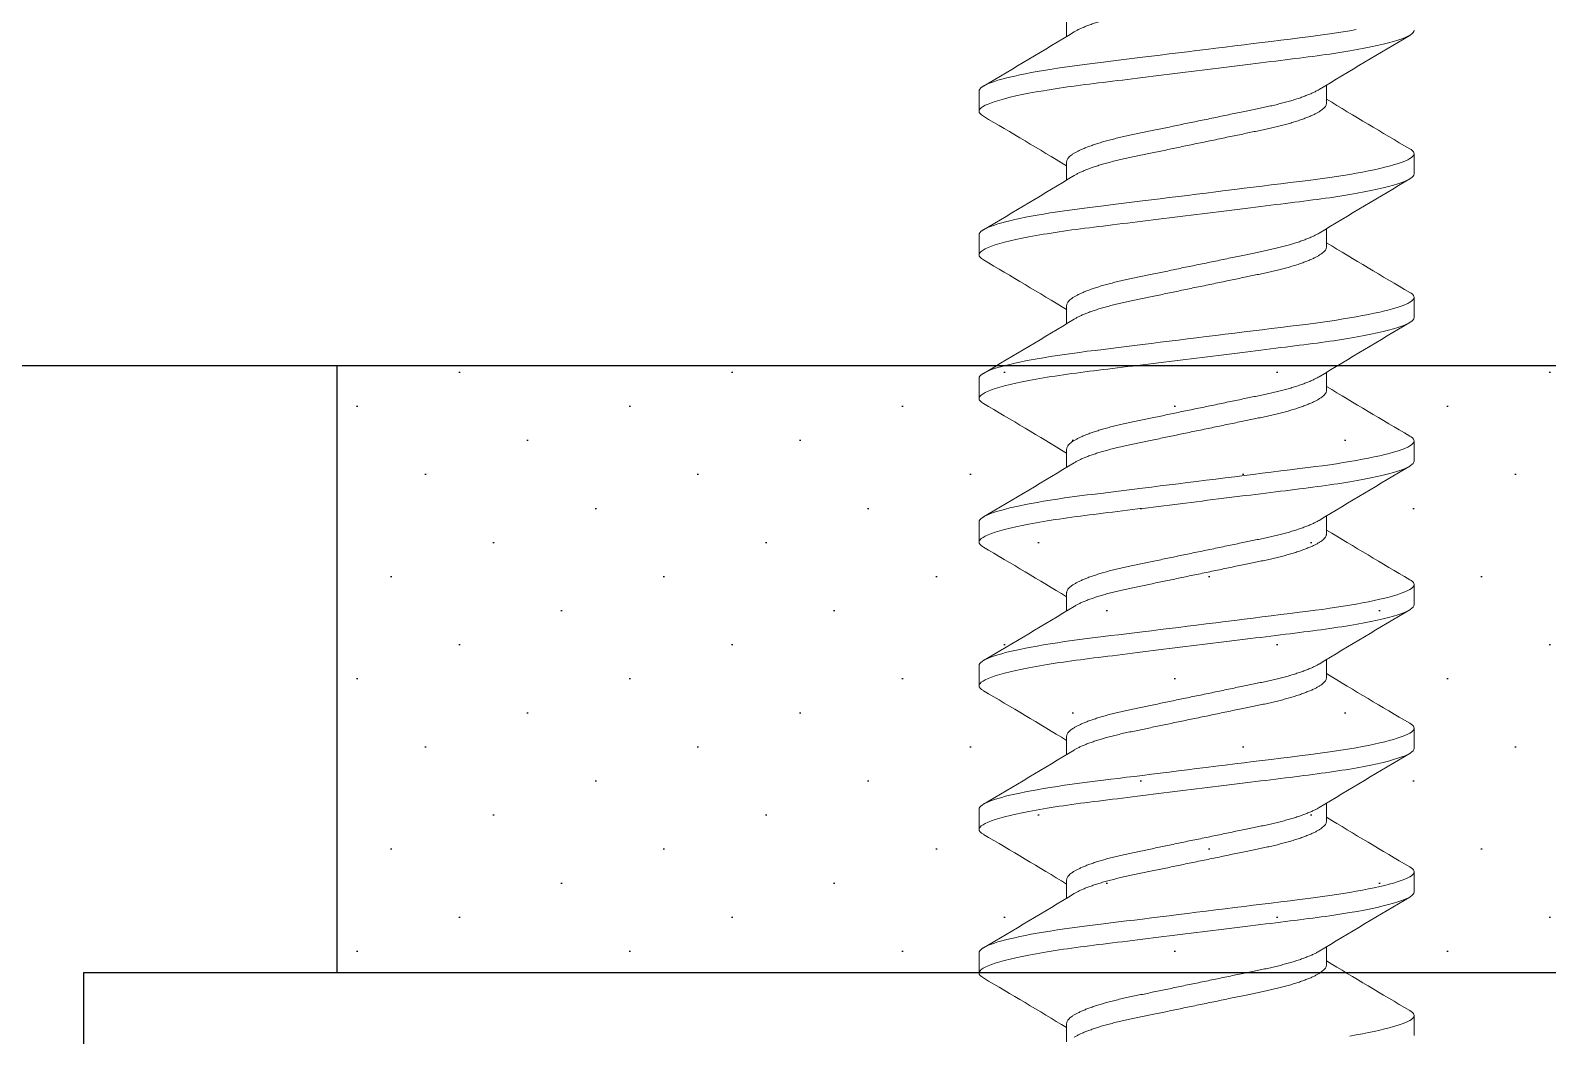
# Model space of a CAD drawing. Header units: inches. Extents: x 129892 to 140765, y 18172 to 24435.
# Drawn here: x 133933.36 to 133948.36, y 22524.37 to 22534.31 of the extents above; entities that cross this region are included whole.
import ezdxf

# ---------------------------------------------------------------- set-up
doc = ezdxf.new("R2010")
doc.units = ezdxf.units.IN
doc.header["$MEASUREMENT"] = 0

# ---------------------------------------------------------------- blocks, each defined once
blk = doc.blocks.new('A$C105D4D3B')
at = {"color": 251, "linetype": 'Continuous', "lineweight": 15}
for p, q in [((5.338, 18.178), (5.338, 17.998)), ((2.769, 17.338), (2.769, 17.518)), ((6.204, 17.458), (6.204, 17.258)), ((1.903, 16.638), (1.903, 16.838)), ((5.338, 16.758), (5.338, 16.578)), ((2.769, 15.918), (2.769, 16.098)), ((6.204, 16.038), (6.204, 15.838)), ((1.903, 15.218), (1.903, 15.418)), ((5.338, 15.338), (5.338, 15.158)), ((2.769, 14.498), (2.769, 14.678)), ((6.204, 14.618), (6.204, 14.418)), ((1.903, 13.798), (1.903, 13.998)), ((5.338, 13.918), (5.338, 13.738)), ((2.769, 13.078), (2.769, 13.258)), ((6.204, 13.198), (6.204, 12.998)), ((1.903, 12.378), (1.903, 12.578)), ((5.338, 12.498), (5.338, 12.318)), ((2.769, 11.658), (2.769, 11.838)), ((6.204, 11.778), (6.204, 11.578)), ((1.903, 10.958), (1.903, 11.158)), ((5.338, 11.078), (5.338, 10.898)), ((2.769, 10.238), (2.769, 10.418)), ((6.204, 10.358), (6.204, 10.158)), ((1.903, 9.538), (1.903, 9.738)), ((5.338, 9.658), (5.338, 9.478)), ((2.769, 8.818), (2.769, 8.998)), ((6.204, 8.938), (6.204, 8.738)), ((1.903, 8.118), (1.903, 8.318)), ((5.338, 8.238), (5.338, 8.058))]:
    blk.add_line(p, q, dxfattribs=at)
for points in [[(2.475, 18.065), (2.54, 18.054), (2.604, 18.044), (2.671, 18.033), (2.738, 18.023), (2.808, 18.013), (2.879, 18.004), (2.951, 17.994), (3.038, 17.984), (3.128, 17.972), (3.221, 17.961), (3.316, 17.949), (3.404, 17.938), (3.493, 17.927), (3.584, 17.916), (3.676, 17.904), (3.77, 17.893), (3.864, 17.881), (3.959, 17.869), (4.054, 17.858), (4.144, 17.846), (4.234, 17.835), (4.324, 17.824), (4.413, 17.813), (4.501, 17.802), (4.587, 17.791), (4.668, 17.781), (4.747, 17.772), (4.825, 17.762), (4.901, 17.753), (4.975, 17.743), (5.056, 17.733), (5.134, 17.724), (5.21, 17.714), (5.285, 17.704), (5.358, 17.694), (5.43, 17.683), (5.5, 17.672), (5.567, 17.661), (5.629, 17.65), (5.689, 17.64), (5.746, 17.629), (5.8, 17.617), (5.851, 17.606), (5.899, 17.595), (5.941, 17.585), (5.98, 17.574), (6.017, 17.564), (6.05, 17.553), (6.08, 17.543), (6.109, 17.531), (6.135, 17.52), (6.156, 17.509), (6.174, 17.498), (6.187, 17.488), (6.197, 17.477), (6.202, 17.467), (6.204, 17.458), (6.204, 17.458)], [(1.947, 16.886), (1.934, 16.878), (1.92, 16.868), (1.911, 16.857), (1.905, 16.847), (1.903, 16.838), (1.905, 16.828), (1.91, 16.819), (1.919, 16.809), (1.931, 16.799), (1.947, 16.789), (1.966, 16.778), (1.988, 16.768), (2.012, 16.758), (2.041, 16.748), (2.072, 16.738), (2.106, 16.727), (2.149, 16.715), (2.194, 16.704), (2.244, 16.692), (2.297, 16.68), (2.353, 16.668), (2.413, 16.657), (2.475, 16.645), (2.54, 16.634), (2.604, 16.624), (2.671, 16.613), (2.738, 16.603), (2.808, 16.593), (2.879, 16.584), (2.951, 16.574), (3.038, 16.564), (3.128, 16.552), (3.221, 16.541), (3.316, 16.529), (3.404, 16.518), (3.493, 16.507), (3.584, 16.496), (3.676, 16.484), (3.77, 16.473), (3.864, 16.461), (3.959, 16.449), (4.054, 16.438), (4.144, 16.426), (4.234, 16.415), (4.324, 16.404), (4.413, 16.393), (4.501, 16.382), (4.587, 16.371), (4.668, 16.361), (4.747, 16.352), (4.825, 16.342), (4.901, 16.333), (4.975, 16.323), (5.056, 16.313), (5.134, 16.304), (5.21, 16.294), (5.285, 16.284), (5.358, 16.274), (5.43, 16.263), (5.5, 16.252), (5.567, 16.241), (5.629, 16.23), (5.689, 16.22), (5.746, 16.209), (5.8, 16.197), (5.851, 16.186), (5.899, 16.175), (5.941, 16.165), (5.98, 16.154), (6.017, 16.144), (6.05, 16.133), (6.08, 16.123), (6.109, 16.111), (6.135, 16.1), (6.156, 16.089), (6.174, 16.078), (6.187, 16.068), (6.197, 16.057), (6.202, 16.047), (6.204, 16.038), (6.204, 16.038)], [(1.947, 15.466), (1.934, 15.458), (1.92, 15.448), (1.911, 15.437), (1.905, 15.427), (1.903, 15.418), (1.905, 15.408), (1.91, 15.399), (1.919, 15.389), (1.931, 15.379), (1.947, 15.369), (1.966, 15.358), (1.988, 15.348), (2.012, 15.338), (2.041, 15.328), (2.072, 15.318), (2.106, 15.307), (2.149, 15.295), (2.194, 15.284), (2.244, 15.272), (2.297, 15.26), (2.353, 15.248), (2.413, 15.237), (2.475, 15.225), (2.54, 15.214), (2.604, 15.204), (2.671, 15.193), (2.738, 15.183), (2.808, 15.173), (2.879, 15.164), (2.951, 15.154), (3.038, 15.144), (3.128, 15.132), (3.221, 15.121), (3.316, 15.109), (3.404, 15.098), (3.493, 15.087), (3.584, 15.076), (3.676, 15.064), (3.77, 15.053), (3.864, 15.041), (3.959, 15.029), (4.054, 15.018), (4.144, 15.006), (4.234, 14.995), (4.324, 14.984), (4.413, 14.973), (4.501, 14.962), (4.587, 14.951), (4.668, 14.941), (4.747, 14.932), (4.825, 14.922), (4.901, 14.913), (4.975, 14.903), (5.056, 14.893), (5.134, 14.884), (5.21, 14.874), (5.285, 14.864), (5.358, 14.854), (5.43, 14.843), (5.5, 14.832), (5.567, 14.821), (5.629, 14.81), (5.689, 14.8), (5.746, 14.789), (5.8, 14.777), (5.851, 14.766), (5.899, 14.755), (5.941, 14.745), (5.98, 14.734), (6.017, 14.724), (6.05, 14.713), (6.08, 14.703), (6.109, 14.691), (6.135, 14.68), (6.156, 14.669), (6.174, 14.658), (6.187, 14.648), (6.197, 14.637), (6.202, 14.627), (6.204, 14.618), (6.204, 14.618)], [(1.947, 14.046), (1.934, 14.038), (1.92, 14.028), (1.911, 14.017), (1.905, 14.007), (1.903, 13.998), (1.905, 13.988), (1.91, 13.979), (1.919, 13.969), (1.931, 13.959), (1.947, 13.949), (1.966, 13.938), (1.988, 13.928), (2.012, 13.918), (2.041, 13.908), (2.072, 13.898), (2.106, 13.887), (2.149, 13.875), (2.194, 13.864), (2.244, 13.852), (2.297, 13.84), (2.353, 13.828), (2.413, 13.817), (2.475, 13.805), (2.54, 13.794), (2.604, 13.784), (2.671, 13.773), (2.738, 13.763), (2.808, 13.753), (2.879, 13.744), (2.951, 13.734), (3.038, 13.724), (3.128, 13.712), (3.221, 13.701), (3.316, 13.689), (3.404, 13.678), (3.493, 13.667), (3.584, 13.656), (3.676, 13.644), (3.77, 13.633), (3.864, 13.621), (3.959, 13.609), (4.054, 13.598), (4.144, 13.586), (4.234, 13.575), (4.324, 13.564), (4.413, 13.553), (4.501, 13.542), (4.587, 13.531), (4.668, 13.521), (4.747, 13.512), (4.825, 13.502), (4.901, 13.493), (4.975, 13.483), (5.056, 13.473), (5.134, 13.464), (5.21, 13.454), (5.285, 13.444), (5.358, 13.434), (5.43, 13.423), (5.5, 13.412), (5.567, 13.401), (5.629, 13.39), (5.689, 13.38), (5.746, 13.369), (5.8, 13.357), (5.851, 13.346), (5.899, 13.335), (5.941, 13.325), (5.98, 13.314), (6.017, 13.304), (6.05, 13.293), (6.08, 13.283), (6.109, 13.271), (6.135, 13.26), (6.156, 13.249), (6.174, 13.238), (6.187, 13.228), (6.197, 13.217), (6.202, 13.207), (6.204, 13.198), (6.204, 13.198)], [(1.947, 12.626), (1.934, 12.618), (1.92, 12.608), (1.911, 12.597), (1.905, 12.587), (1.903, 12.578), (1.905, 12.568), (1.91, 12.559), (1.919, 12.549), (1.931, 12.539), (1.947, 12.529), (1.966, 12.518), (1.988, 12.508), (2.012, 12.498), (2.041, 12.488), (2.072, 12.478), (2.106, 12.467), (2.149, 12.455), (2.194, 12.444), (2.244, 12.432), (2.297, 12.42), (2.353, 12.408), (2.413, 12.397), (2.475, 12.385), (2.54, 12.374), (2.604, 12.364), (2.671, 12.353), (2.738, 12.343), (2.808, 12.333), (2.879, 12.324), (2.951, 12.314), (3.038, 12.304), (3.128, 12.292), (3.221, 12.281), (3.316, 12.269), (3.404, 12.258), (3.493, 12.247), (3.584, 12.236), (3.676, 12.224), (3.77, 12.213), (3.864, 12.201), (3.959, 12.189), (4.054, 12.178), (4.144, 12.166), (4.234, 12.155), (4.324, 12.144), (4.413, 12.133), (4.501, 12.122), (4.587, 12.111), (4.668, 12.101), (4.747, 12.092), (4.825, 12.082), (4.901, 12.073), (4.975, 12.063), (5.056, 12.053), (5.134, 12.044), (5.21, 12.034), (5.285, 12.024), (5.358, 12.014), (5.43, 12.003), (5.5, 11.992), (5.567, 11.981), (5.629, 11.97), (5.689, 11.96), (5.746, 11.949), (5.8, 11.937), (5.851, 11.926), (5.899, 11.915), (5.941, 11.905), (5.98, 11.894), (6.017, 11.884), (6.05, 11.873), (6.08, 11.863), (6.109, 11.851), (6.135, 11.84), (6.156, 11.829), (6.174, 11.818), (6.187, 11.808), (6.197, 11.797), (6.202, 11.787), (6.204, 11.778), (6.204, 11.778)], [(1.947, 11.206), (1.934, 11.198), (1.92, 11.188), (1.911, 11.177), (1.905, 11.167), (1.903, 11.158), (1.905, 11.148), (1.91, 11.139), (1.919, 11.129), (1.931, 11.119), (1.947, 11.109), (1.966, 11.098), (1.988, 11.088), (2.012, 11.078), (2.041, 11.068), (2.072, 11.058), (2.106, 11.047), (2.149, 11.035), (2.194, 11.024), (2.244, 11.012), (2.297, 11), (2.353, 10.988), (2.413, 10.977), (2.475, 10.965), (2.54, 10.954), (2.604, 10.944), (2.671, 10.933), (2.738, 10.923), (2.808, 10.913), (2.879, 10.904), (2.951, 10.894), (3.038, 10.884), (3.128, 10.872), (3.221, 10.861), (3.316, 10.849), (3.404, 10.838), (3.493, 10.827), (3.584, 10.816), (3.676, 10.804), (3.77, 10.793), (3.864, 10.781), (3.959, 10.769), (4.054, 10.758), (4.144, 10.746), (4.234, 10.735), (4.324, 10.724), (4.413, 10.713), (4.501, 10.702), (4.587, 10.691), (4.668, 10.681), (4.747, 10.672), (4.825, 10.662), (4.901, 10.653), (4.975, 10.643), (5.056, 10.633), (5.134, 10.624), (5.21, 10.614), (5.285, 10.604), (5.358, 10.594), (5.43, 10.583), (5.5, 10.572), (5.567, 10.561), (5.629, 10.55), (5.689, 10.54), (5.746, 10.529), (5.8, 10.517), (5.851, 10.506), (5.899, 10.495), (5.941, 10.485), (5.98, 10.474), (6.017, 10.464), (6.05, 10.453), (6.08, 10.443), (6.109, 10.431), (6.135, 10.42), (6.156, 10.409), (6.174, 10.398), (6.187, 10.388), (6.197, 10.377), (6.202, 10.367), (6.204, 10.358), (6.204, 10.358)], [(1.947, 9.786), (1.934, 9.778), (1.92, 9.768), (1.911, 9.757), (1.905, 9.747), (1.903, 9.738), (1.905, 9.728), (1.91, 9.719), (1.919, 9.709), (1.931, 9.699), (1.947, 9.689), (1.966, 9.678), (1.988, 9.668), (2.012, 9.658), (2.041, 9.648), (2.072, 9.638), (2.106, 9.627), (2.149, 9.615), (2.194, 9.604), (2.244, 9.592), (2.297, 9.58), (2.353, 9.568), (2.413, 9.557), (2.475, 9.545), (2.54, 9.534), (2.604, 9.524), (2.671, 9.513), (2.738, 9.503), (2.808, 9.493), (2.879, 9.484), (2.951, 9.474), (3.038, 9.464), (3.128, 9.452), (3.221, 9.441), (3.316, 9.429), (3.404, 9.418), (3.493, 9.407), (3.584, 9.396), (3.676, 9.384), (3.77, 9.373), (3.864, 9.361), (3.959, 9.349), (4.054, 9.338), (4.144, 9.326), (4.234, 9.315), (4.324, 9.304), (4.413, 9.293), (4.501, 9.282), (4.587, 9.271), (4.668, 9.261), (4.747, 9.252), (4.825, 9.242), (4.901, 9.233), (4.975, 9.223), (5.056, 9.213), (5.134, 9.204), (5.21, 9.194), (5.285, 9.184), (5.358, 9.174), (5.43, 9.163), (5.5, 9.152), (5.567, 9.141), (5.629, 9.13), (5.689, 9.12), (5.746, 9.109), (5.8, 9.097), (5.851, 9.086), (5.899, 9.075), (5.941, 9.065), (5.98, 9.054), (6.017, 9.044), (6.05, 9.033), (6.08, 9.023), (6.109, 9.011), (6.135, 9), (6.156, 8.989), (6.174, 8.978), (6.187, 8.968), (6.197, 8.957), (6.202, 8.947), (6.204, 8.938), (6.204, 8.938)], [(1.947, 8.366), (1.934, 8.358), (1.92, 8.348), (1.911, 8.337), (1.905, 8.327), (1.903, 8.318), (1.905, 8.308), (1.91, 8.299), (1.919, 8.289), (1.931, 8.279), (1.947, 8.269), (1.966, 8.258), (1.988, 8.248), (2.012, 8.238), (2.041, 8.228), (2.072, 8.218), (2.106, 8.207), (2.149, 8.195), (2.194, 8.184), (2.244, 8.172), (2.297, 8.16), (2.353, 8.148), (2.413, 8.137), (2.475, 8.125), (2.54, 8.114)]]:
    blk.add_lwpolyline(points, dxfattribs=at)
for centre, radius, start, end in [((-30.887, -37.925), 64.858, 58.66434, 59.58679), ((38.358, 72.376), 63.619, 238.65536, 239.59576), ((-33.076, 76.51), 69.149, 300.4299, 301.22378), ((41.603, -43.118), 69.967, 120.43448, 121.21919), ((-30.887, -39.345), 64.858, 58.66434, 59.58679), ((38.358, 70.956), 63.619, 238.65536, 239.59576), ((-33.076, 75.09), 69.149, 300.4299, 301.22378), ((41.603, -44.538), 69.967, 120.43448, 121.21919), ((-30.887, -40.765), 64.858, 58.66434, 59.58679), ((38.358, 69.536), 63.619, 238.65536, 239.59576), ((-33.076, 73.67), 69.149, 300.4299, 301.22378), ((41.603, -45.958), 69.967, 120.43448, 121.21919), ((-30.887, -42.185), 64.858, 58.66434, 59.58679), ((38.358, 68.116), 63.619, 238.65536, 239.59576), ((-33.076, 72.25), 69.149, 300.4299, 301.22378), ((41.603, -47.378), 69.967, 120.43448, 121.21919), ((-30.887, -43.605), 64.858, 58.66434, 59.58679), ((38.358, 66.696), 63.619, 238.65536, 239.59576), ((-33.076, 70.83), 69.149, 300.4299, 301.22378), ((41.603, -48.798), 69.967, 120.43448, 121.21919), ((-30.887, -45.025), 64.858, 58.66434, 59.58679), ((38.358, 65.276), 63.619, 238.65536, 239.59576), ((-33.076, 69.41), 69.149, 300.4299, 301.22378), ((41.603, -50.218), 69.967, 120.43448, 121.21919), ((-30.887, -46.445), 64.858, 58.66434, 59.58679), ((38.358, 63.856), 63.619, 238.65536, 239.59576), ((-33.076, 67.99), 69.149, 300.4299, 301.22378), ((41.603, -51.638), 69.967, 120.43448, 121.21919)]:
    blk.add_arc(centre, radius, start, end, dxfattribs=at)
for points, knots in [([(2.769, 18.758), (2.77, 18.753), (2.771, 18.745), (2.776, 18.732), (2.785, 18.719), (2.799, 18.705), (2.816, 18.691), (2.837, 18.677), (2.861, 18.662), (2.891, 18.647), (2.924, 18.631), (2.962, 18.616), (3.004, 18.6), (3.049, 18.584), (3.098, 18.569), (3.148, 18.554), (3.201, 18.54), (3.254, 18.526), (3.31, 18.513), (3.367, 18.5), (3.425, 18.488), (3.486, 18.476), (3.549, 18.463), (3.614, 18.449), (3.683, 18.435), (3.755, 18.42), (3.828, 18.404), (3.903, 18.389), (3.978, 18.373), (4.053, 18.358), (4.126, 18.343), (4.198, 18.328), (4.269, 18.313), (4.339, 18.298), (4.408, 18.284), (4.475, 18.27), (4.541, 18.256), (4.605, 18.243), (4.668, 18.23), (4.73, 18.217), (4.79, 18.204), (4.848, 18.19), (4.904, 18.176), (4.958, 18.161), (5.008, 18.147), (5.054, 18.132), (5.098, 18.117), (5.138, 18.102), (5.175, 18.087), (5.209, 18.072), (5.238, 18.057), (5.257, 18.047), (5.264, 18.042), (5.265, 18.042)], [0, 0, 0, 0, 0.018809, 0.037876, 0.057178, 0.076688, 0.096379, 0.116219, 0.136178, 0.156223, 0.177278, 0.198351, 0.219402, 0.240393, 0.261284, 0.282037, 0.301688, 0.321151, 0.340399, 0.359407, 0.378167, 0.39704, 0.416165, 0.435519, 0.45601, 0.47669, 0.497523, 0.518473, 0.539501, 0.560569, 0.58068, 0.600757, 0.620765, 0.640672, 0.660445, 0.680053, 0.699467, 0.718661, 0.738503, 0.758141, 0.77801, 0.798146, 0.81852, 0.839101, 0.858909, 0.878842, 0.89887, 0.918958, 0.939072, 0.959178, 0.979242, 0.999229, 1, 1, 1, 1]), ([(1.903, 18.058), (1.903, 18.029), (1.956, 17.995), (2.174, 17.925), (2.339, 17.888), (2.641, 17.837), (2.75, 17.821), (2.977, 17.791), (3.095, 17.776), (3.479, 17.729), (3.766, 17.693), (4.342, 17.622), (4.629, 17.586), (5.012, 17.539), (5.13, 17.525), (5.358, 17.494), (5.467, 17.478), (5.768, 17.427), (5.934, 17.391), (6.152, 17.32), (6.204, 17.286), (6.204, 17.258)], [0, 0, 0, 0, 0.125, 0.125, 0.25, 0.25, 0.3125, 0.3125, 0.375, 0.375, 0.5, 0.5, 0.625, 0.625, 0.6875, 0.6875, 0.75, 0.75, 0.875, 0.875, 1, 1, 1, 1]), ([(2.843, 17.473), (2.849, 17.469), (2.863, 17.461), (2.891, 17.447), (2.924, 17.431), (2.962, 17.416), (3.004, 17.4), (3.049, 17.384), (3.098, 17.369), (3.148, 17.354), (3.201, 17.34), (3.254, 17.326), (3.31, 17.313), (3.367, 17.3), (3.425, 17.288), (3.486, 17.276), (3.549, 17.263), (3.614, 17.249), (3.683, 17.235), (3.755, 17.22), (3.828, 17.204), (3.903, 17.189), (3.978, 17.173), (4.053, 17.158), (4.126, 17.143), (4.198, 17.128), (4.269, 17.113), (4.339, 17.098), (4.408, 17.084), (4.475, 17.07), (4.541, 17.056), (4.605, 17.043), (4.668, 17.03), (4.73, 17.017), (4.79, 17.004), (4.848, 16.99), (4.904, 16.976), (4.958, 16.961), (5.008, 16.947), (5.054, 16.932), (5.098, 16.917), (5.138, 16.902), (5.175, 16.887), (5.209, 16.872), (5.238, 16.857), (5.265, 16.843), (5.288, 16.828), (5.306, 16.813), (5.321, 16.798), (5.331, 16.784), (5.337, 16.771), (5.338, 16.762), (5.338, 16.758)], [0, 0, 0, 0, 0.015022, 0.035067, 0.056123, 0.077196, 0.098247, 0.119238, 0.140129, 0.160884, 0.180534, 0.199997, 0.219246, 0.238254, 0.257015, 0.275888, 0.295014, 0.314368, 0.334859, 0.35554, 0.376373, 0.397323, 0.418352, 0.43942, 0.459532, 0.479609, 0.499618, 0.519525, 0.539298, 0.558906, 0.578321, 0.597515, 0.617358, 0.636996, 0.656865, 0.677001, 0.697376, 0.717957, 0.737765, 0.757699, 0.777727, 0.797816, 0.81793, 0.838037, 0.858101, 0.878088, 0.898909, 0.919573, 0.940046, 0.960295, 0.980289, 1, 1, 1, 1]), ([(2.769, 17.338), (2.77, 17.333), (2.771, 17.325), (2.776, 17.312), (2.785, 17.299), (2.799, 17.285), (2.816, 17.271), (2.837, 17.257), (2.861, 17.242), (2.891, 17.227), (2.924, 17.211), (2.962, 17.196), (3.004, 17.18), (3.049, 17.164), (3.098, 17.149), (3.148, 17.134), (3.201, 17.12), (3.254, 17.106), (3.31, 17.093), (3.367, 17.08), (3.425, 17.068), (3.486, 17.056), (3.549, 17.043), (3.614, 17.029), (3.683, 17.015), (3.755, 17), (3.828, 16.984), (3.903, 16.969), (3.978, 16.953), (4.053, 16.938), (4.126, 16.923), (4.198, 16.908), (4.269, 16.893), (4.339, 16.878), (4.408, 16.864), (4.475, 16.85), (4.541, 16.836), (4.605, 16.823), (4.668, 16.81), (4.73, 16.797), (4.79, 16.784), (4.848, 16.77), (4.904, 16.756), (4.958, 16.741), (5.008, 16.727), (5.054, 16.712), (5.098, 16.697), (5.138, 16.682), (5.175, 16.667), (5.209, 16.652), (5.238, 16.637), (5.257, 16.627), (5.264, 16.622), (5.265, 16.622)], [0, 0, 0, 0, 0.018809, 0.037876, 0.057178, 0.076688, 0.096379, 0.116219, 0.136178, 0.156223, 0.177278, 0.198351, 0.219402, 0.240393, 0.261284, 0.282037, 0.301688, 0.321151, 0.340399, 0.359407, 0.378167, 0.39704, 0.416165, 0.435519, 0.45601, 0.47669, 0.497523, 0.518473, 0.539501, 0.560569, 0.58068, 0.600757, 0.620765, 0.640672, 0.660445, 0.680053, 0.699467, 0.718661, 0.738503, 0.758141, 0.77801, 0.798146, 0.81852, 0.839101, 0.858909, 0.878842, 0.89887, 0.918958, 0.939072, 0.959178, 0.979242, 0.999229, 1, 1, 1, 1]), ([(1.903, 16.638), (1.903, 16.609), (1.956, 16.575), (2.174, 16.505), (2.339, 16.468), (2.641, 16.417), (2.75, 16.401), (2.977, 16.371), (3.095, 16.356), (3.479, 16.309), (3.766, 16.273), (4.342, 16.202), (4.629, 16.166), (5.012, 16.119), (5.13, 16.105), (5.358, 16.074), (5.467, 16.058), (5.768, 16.007), (5.934, 15.971), (6.152, 15.9), (6.204, 15.866), (6.204, 15.838)], [0, 0, 0, 0, 0.125, 0.125, 0.25, 0.25, 0.3125, 0.3125, 0.375, 0.375, 0.5, 0.5, 0.625, 0.625, 0.6875, 0.6875, 0.75, 0.75, 0.875, 0.875, 1, 1, 1, 1]), ([(2.843, 16.053), (2.849, 16.049), (2.863, 16.041), (2.891, 16.027), (2.924, 16.011), (2.962, 15.996), (3.004, 15.98), (3.049, 15.964), (3.098, 15.949), (3.148, 15.934), (3.201, 15.92), (3.254, 15.906), (3.31, 15.893), (3.367, 15.88), (3.425, 15.868), (3.486, 15.856), (3.549, 15.843), (3.614, 15.829), (3.683, 15.815), (3.755, 15.8), (3.828, 15.784), (3.903, 15.769), (3.978, 15.753), (4.053, 15.738), (4.126, 15.723), (4.198, 15.708), (4.269, 15.693), (4.339, 15.678), (4.408, 15.664), (4.475, 15.65), (4.541, 15.636), (4.605, 15.623), (4.668, 15.61), (4.73, 15.597), (4.79, 15.584), (4.848, 15.57), (4.904, 15.556), (4.958, 15.541), (5.008, 15.527), (5.054, 15.512), (5.098, 15.497), (5.138, 15.482), (5.175, 15.467), (5.209, 15.452), (5.238, 15.437), (5.265, 15.423), (5.288, 15.408), (5.306, 15.393), (5.321, 15.378), (5.331, 15.364), (5.337, 15.351), (5.338, 15.342), (5.338, 15.338)], [0, 0, 0, 0, 0.015022, 0.035067, 0.056123, 0.077196, 0.098247, 0.119238, 0.140129, 0.160884, 0.180534, 0.199997, 0.219246, 0.238254, 0.257015, 0.275888, 0.295014, 0.314368, 0.334859, 0.35554, 0.376373, 0.397323, 0.418352, 0.43942, 0.459532, 0.479609, 0.499618, 0.519525, 0.539298, 0.558906, 0.578321, 0.597515, 0.617358, 0.636996, 0.656865, 0.677001, 0.697376, 0.717957, 0.737765, 0.757699, 0.777727, 0.797816, 0.81793, 0.838037, 0.858101, 0.878088, 0.898909, 0.919573, 0.940046, 0.960295, 0.980289, 1, 1, 1, 1]), ([(2.769, 15.918), (2.77, 15.913), (2.771, 15.905), (2.776, 15.892), (2.785, 15.879), (2.799, 15.865), (2.816, 15.851), (2.837, 15.837), (2.861, 15.822), (2.891, 15.807), (2.924, 15.791), (2.962, 15.776), (3.004, 15.76), (3.049, 15.744), (3.098, 15.729), (3.148, 15.714), (3.201, 15.7), (3.254, 15.686), (3.31, 15.673), (3.367, 15.66), (3.425, 15.648), (3.486, 15.636), (3.549, 15.623), (3.614, 15.609), (3.683, 15.595), (3.755, 15.58), (3.828, 15.564), (3.903, 15.549), (3.978, 15.533), (4.053, 15.518), (4.126, 15.503), (4.198, 15.488), (4.269, 15.473), (4.339, 15.458), (4.408, 15.444), (4.475, 15.43), (4.541, 15.416), (4.605, 15.403), (4.668, 15.39), (4.73, 15.377), (4.79, 15.364), (4.848, 15.35), (4.904, 15.336), (4.958, 15.321), (5.008, 15.307), (5.054, 15.292), (5.098, 15.277), (5.138, 15.262), (5.175, 15.247), (5.209, 15.232), (5.238, 15.217), (5.257, 15.207), (5.264, 15.202), (5.265, 15.202)], [0, 0, 0, 0, 0.018809, 0.037876, 0.057178, 0.076688, 0.096379, 0.116219, 0.136178, 0.156223, 0.177278, 0.198351, 0.219402, 0.240393, 0.261284, 0.282037, 0.301688, 0.321151, 0.340399, 0.359407, 0.378167, 0.39704, 0.416165, 0.435519, 0.45601, 0.47669, 0.497523, 0.518473, 0.539501, 0.560569, 0.58068, 0.600757, 0.620765, 0.640672, 0.660445, 0.680053, 0.699467, 0.718661, 0.738503, 0.758141, 0.77801, 0.798146, 0.81852, 0.839101, 0.858909, 0.878842, 0.89887, 0.918958, 0.939072, 0.959178, 0.979242, 0.999229, 1, 1, 1, 1]), ([(1.903, 15.218), (1.903, 15.189), (1.956, 15.155), (2.174, 15.085), (2.339, 15.048), (2.641, 14.997), (2.75, 14.981), (2.977, 14.951), (3.095, 14.936), (3.479, 14.889), (3.766, 14.853), (4.342, 14.782), (4.629, 14.746), (5.012, 14.699), (5.13, 14.685), (5.358, 14.654), (5.467, 14.638), (5.768, 14.587), (5.934, 14.551), (6.152, 14.48), (6.204, 14.446), (6.204, 14.418)], [0, 0, 0, 0, 0.125, 0.125, 0.25, 0.25, 0.3125, 0.3125, 0.375, 0.375, 0.5, 0.5, 0.625, 0.625, 0.6875, 0.6875, 0.75, 0.75, 0.875, 0.875, 1, 1, 1, 1]), ([(2.843, 14.633), (2.849, 14.629), (2.863, 14.621), (2.891, 14.607), (2.924, 14.591), (2.962, 14.576), (3.004, 14.56), (3.049, 14.544), (3.098, 14.529), (3.148, 14.514), (3.201, 14.5), (3.254, 14.486), (3.31, 14.473), (3.367, 14.46), (3.425, 14.448), (3.486, 14.436), (3.549, 14.423), (3.614, 14.409), (3.683, 14.395), (3.755, 14.38), (3.828, 14.364), (3.903, 14.349), (3.978, 14.333), (4.053, 14.318), (4.126, 14.303), (4.198, 14.288), (4.269, 14.273), (4.339, 14.258), (4.408, 14.244), (4.475, 14.23), (4.541, 14.216), (4.605, 14.203), (4.668, 14.19), (4.73, 14.177), (4.79, 14.164), (4.848, 14.15), (4.904, 14.136), (4.958, 14.121), (5.008, 14.107), (5.054, 14.092), (5.098, 14.077), (5.138, 14.062), (5.175, 14.047), (5.209, 14.032), (5.238, 14.017), (5.265, 14.003), (5.288, 13.988), (5.306, 13.973), (5.321, 13.958), (5.331, 13.944), (5.337, 13.931), (5.338, 13.922), (5.338, 13.918)], [0, 0, 0, 0, 0.015022, 0.035067, 0.056123, 0.077196, 0.098247, 0.119238, 0.140129, 0.160884, 0.180534, 0.199997, 0.219246, 0.238254, 0.257015, 0.275888, 0.295014, 0.314368, 0.334859, 0.35554, 0.376373, 0.397323, 0.418352, 0.43942, 0.459532, 0.479609, 0.499618, 0.519525, 0.539298, 0.558906, 0.578321, 0.597515, 0.617358, 0.636996, 0.656865, 0.677001, 0.697376, 0.717957, 0.737765, 0.757699, 0.777727, 0.797816, 0.81793, 0.838037, 0.858101, 0.878088, 0.898909, 0.919573, 0.940046, 0.960295, 0.980289, 1, 1, 1, 1]), ([(2.769, 14.498), (2.77, 14.493), (2.771, 14.485), (2.776, 14.472), (2.785, 14.459), (2.799, 14.445), (2.816, 14.431), (2.837, 14.417), (2.861, 14.402), (2.891, 14.387), (2.924, 14.371), (2.962, 14.356), (3.004, 14.34), (3.049, 14.324), (3.098, 14.309), (3.148, 14.294), (3.201, 14.28), (3.254, 14.266), (3.31, 14.253), (3.367, 14.24), (3.425, 14.228), (3.486, 14.216), (3.549, 14.203), (3.614, 14.189), (3.683, 14.175), (3.755, 14.16), (3.828, 14.144), (3.903, 14.129), (3.978, 14.113), (4.053, 14.098), (4.126, 14.083), (4.198, 14.068), (4.269, 14.053), (4.339, 14.038), (4.408, 14.024), (4.475, 14.01), (4.541, 13.996), (4.605, 13.983), (4.668, 13.97), (4.73, 13.957), (4.79, 13.944), (4.848, 13.93), (4.904, 13.916), (4.958, 13.901), (5.008, 13.887), (5.054, 13.872), (5.098, 13.857), (5.138, 13.842), (5.175, 13.827), (5.209, 13.812), (5.238, 13.797), (5.257, 13.787), (5.264, 13.782), (5.265, 13.782)], [0, 0, 0, 0, 0.018809, 0.037876, 0.057178, 0.076688, 0.096379, 0.116219, 0.136178, 0.156223, 0.177278, 0.198351, 0.219402, 0.240393, 0.261284, 0.282037, 0.301688, 0.321151, 0.340399, 0.359407, 0.378167, 0.39704, 0.416165, 0.435519, 0.45601, 0.47669, 0.497523, 0.518473, 0.539501, 0.560569, 0.58068, 0.600757, 0.620765, 0.640672, 0.660445, 0.680053, 0.699467, 0.718661, 0.738503, 0.758141, 0.77801, 0.798146, 0.81852, 0.839101, 0.858909, 0.878842, 0.89887, 0.918958, 0.939072, 0.959178, 0.979242, 0.999229, 1, 1, 1, 1]), ([(1.903, 13.798), (1.903, 13.769), (1.956, 13.735), (2.174, 13.665), (2.339, 13.628), (2.641, 13.577), (2.75, 13.561), (2.977, 13.531), (3.095, 13.516), (3.479, 13.469), (3.766, 13.433), (4.342, 13.362), (4.629, 13.326), (5.012, 13.279), (5.13, 13.265), (5.358, 13.234), (5.467, 13.218), (5.768, 13.167), (5.934, 13.131), (6.152, 13.06), (6.204, 13.026), (6.204, 12.998)], [0, 0, 0, 0, 0.125, 0.125, 0.25, 0.25, 0.3125, 0.3125, 0.375, 0.375, 0.5, 0.5, 0.625, 0.625, 0.6875, 0.6875, 0.75, 0.75, 0.875, 0.875, 1, 1, 1, 1]), ([(2.843, 13.213), (2.849, 13.209), (2.863, 13.201), (2.891, 13.187), (2.924, 13.171), (2.962, 13.156), (3.004, 13.14), (3.049, 13.124), (3.098, 13.109), (3.148, 13.094), (3.201, 13.08), (3.254, 13.066), (3.31, 13.053), (3.367, 13.04), (3.425, 13.028), (3.486, 13.016), (3.549, 13.003), (3.614, 12.989), (3.683, 12.975), (3.755, 12.96), (3.828, 12.944), (3.903, 12.929), (3.978, 12.913), (4.053, 12.898), (4.126, 12.883), (4.198, 12.868), (4.269, 12.853), (4.339, 12.838), (4.408, 12.824), (4.475, 12.81), (4.541, 12.796), (4.605, 12.783), (4.668, 12.77), (4.73, 12.757), (4.79, 12.744), (4.848, 12.73), (4.904, 12.716), (4.958, 12.701), (5.008, 12.687), (5.054, 12.672), (5.098, 12.657), (5.138, 12.642), (5.175, 12.627), (5.209, 12.612), (5.238, 12.597), (5.265, 12.583), (5.288, 12.568), (5.306, 12.553), (5.321, 12.538), (5.331, 12.524), (5.337, 12.511), (5.338, 12.502), (5.338, 12.498)], [0, 0, 0, 0, 0.015022, 0.035067, 0.056123, 0.077196, 0.098247, 0.119238, 0.140129, 0.160884, 0.180534, 0.199997, 0.219246, 0.238254, 0.257015, 0.275888, 0.295014, 0.314368, 0.334859, 0.35554, 0.376373, 0.397323, 0.418352, 0.43942, 0.459532, 0.479609, 0.499618, 0.519525, 0.539298, 0.558906, 0.578321, 0.597515, 0.617358, 0.636996, 0.656865, 0.677001, 0.697376, 0.717957, 0.737765, 0.757699, 0.777727, 0.797816, 0.81793, 0.838037, 0.858101, 0.878088, 0.898909, 0.919573, 0.940046, 0.960295, 0.980289, 1, 1, 1, 1]), ([(2.769, 13.078), (2.77, 13.073), (2.771, 13.065), (2.776, 13.052), (2.785, 13.039), (2.799, 13.025), (2.816, 13.011), (2.837, 12.997), (2.861, 12.982), (2.891, 12.967), (2.924, 12.951), (2.962, 12.936), (3.004, 12.92), (3.049, 12.904), (3.098, 12.889), (3.148, 12.874), (3.201, 12.86), (3.254, 12.846), (3.31, 12.833), (3.367, 12.82), (3.425, 12.808), (3.486, 12.796), (3.549, 12.783), (3.614, 12.769), (3.683, 12.755), (3.755, 12.74), (3.828, 12.724), (3.903, 12.709), (3.978, 12.693), (4.053, 12.678), (4.126, 12.663), (4.198, 12.648), (4.269, 12.633), (4.339, 12.618), (4.408, 12.604), (4.475, 12.59), (4.541, 12.576), (4.605, 12.563), (4.668, 12.55), (4.73, 12.537), (4.79, 12.524), (4.848, 12.51), (4.904, 12.496), (4.958, 12.481), (5.008, 12.467), (5.054, 12.452), (5.098, 12.437), (5.138, 12.422), (5.175, 12.407), (5.209, 12.392), (5.238, 12.377), (5.257, 12.367), (5.264, 12.362), (5.265, 12.362)], [0, 0, 0, 0, 0.018809, 0.037876, 0.057178, 0.076688, 0.096379, 0.116219, 0.136178, 0.156223, 0.177278, 0.198351, 0.219402, 0.240393, 0.261284, 0.282037, 0.301688, 0.321151, 0.340399, 0.359407, 0.378167, 0.39704, 0.416165, 0.435519, 0.45601, 0.47669, 0.497523, 0.518473, 0.539501, 0.560569, 0.58068, 0.600757, 0.620765, 0.640672, 0.660445, 0.680053, 0.699467, 0.718661, 0.738503, 0.758141, 0.77801, 0.798146, 0.81852, 0.839101, 0.858909, 0.878842, 0.89887, 0.918958, 0.939072, 0.959178, 0.979242, 0.999229, 1, 1, 1, 1]), ([(1.903, 12.378), (1.903, 12.349), (1.956, 12.315), (2.174, 12.245), (2.339, 12.208), (2.641, 12.157), (2.75, 12.141), (2.977, 12.111), (3.095, 12.096), (3.479, 12.049), (3.766, 12.013), (4.342, 11.942), (4.629, 11.906), (5.012, 11.859), (5.13, 11.845), (5.358, 11.814), (5.467, 11.798), (5.768, 11.747), (5.934, 11.711), (6.152, 11.64), (6.204, 11.606), (6.204, 11.578)], [0, 0, 0, 0, 0.125, 0.125, 0.25, 0.25, 0.3125, 0.3125, 0.375, 0.375, 0.5, 0.5, 0.625, 0.625, 0.6875, 0.6875, 0.75, 0.75, 0.875, 0.875, 1, 1, 1, 1]), ([(2.843, 11.793), (2.849, 11.789), (2.863, 11.781), (2.891, 11.767), (2.924, 11.751), (2.962, 11.736), (3.004, 11.72), (3.049, 11.704), (3.098, 11.689), (3.148, 11.674), (3.201, 11.66), (3.254, 11.646), (3.31, 11.633), (3.367, 11.62), (3.425, 11.608), (3.486, 11.596), (3.549, 11.583), (3.614, 11.569), (3.683, 11.555), (3.755, 11.54), (3.828, 11.524), (3.903, 11.509), (3.978, 11.493), (4.053, 11.478), (4.126, 11.463), (4.198, 11.448), (4.269, 11.433), (4.339, 11.418), (4.408, 11.404), (4.475, 11.39), (4.541, 11.376), (4.605, 11.363), (4.668, 11.35), (4.73, 11.337), (4.79, 11.324), (4.848, 11.31), (4.904, 11.296), (4.958, 11.281), (5.008, 11.267), (5.054, 11.252), (5.098, 11.237), (5.138, 11.222), (5.175, 11.207), (5.209, 11.192), (5.238, 11.177), (5.265, 11.163), (5.288, 11.148), (5.306, 11.133), (5.321, 11.118), (5.331, 11.104), (5.337, 11.091), (5.338, 11.082), (5.338, 11.078)], [0, 0, 0, 0, 0.015022, 0.035067, 0.056123, 0.077196, 0.098247, 0.119238, 0.140129, 0.160884, 0.180534, 0.199997, 0.219246, 0.238254, 0.257015, 0.275888, 0.295014, 0.314368, 0.334859, 0.35554, 0.376373, 0.397323, 0.418352, 0.43942, 0.459532, 0.479609, 0.499618, 0.519525, 0.539298, 0.558906, 0.578321, 0.597515, 0.617358, 0.636996, 0.656865, 0.677001, 0.697376, 0.717957, 0.737765, 0.757699, 0.777727, 0.797816, 0.81793, 0.838037, 0.858101, 0.878088, 0.898909, 0.919573, 0.940046, 0.960295, 0.980289, 1, 1, 1, 1]), ([(2.769, 11.658), (2.77, 11.653), (2.771, 11.645), (2.776, 11.632), (2.785, 11.619), (2.799, 11.605), (2.816, 11.591), (2.837, 11.577), (2.861, 11.562), (2.891, 11.547), (2.924, 11.531), (2.962, 11.516), (3.004, 11.5), (3.049, 11.484), (3.098, 11.469), (3.148, 11.454), (3.201, 11.44), (3.254, 11.426), (3.31, 11.413), (3.367, 11.4), (3.425, 11.388), (3.486, 11.376), (3.549, 11.363), (3.614, 11.349), (3.683, 11.335), (3.755, 11.32), (3.828, 11.304), (3.903, 11.289), (3.978, 11.273), (4.053, 11.258), (4.126, 11.243), (4.198, 11.228), (4.269, 11.213), (4.339, 11.198), (4.408, 11.184), (4.475, 11.17), (4.541, 11.156), (4.605, 11.143), (4.668, 11.13), (4.73, 11.117), (4.79, 11.104), (4.848, 11.09), (4.904, 11.076), (4.958, 11.061), (5.008, 11.047), (5.054, 11.032), (5.098, 11.017), (5.138, 11.002), (5.175, 10.987), (5.209, 10.972), (5.238, 10.957), (5.257, 10.947), (5.264, 10.942), (5.265, 10.942)], [0, 0, 0, 0, 0.018809, 0.037876, 0.057178, 0.076688, 0.096379, 0.116219, 0.136178, 0.156223, 0.177278, 0.198351, 0.219402, 0.240393, 0.261284, 0.282037, 0.301688, 0.321151, 0.340399, 0.359407, 0.378167, 0.39704, 0.416165, 0.435519, 0.45601, 0.47669, 0.497523, 0.518473, 0.539501, 0.560569, 0.58068, 0.600757, 0.620765, 0.640672, 0.660445, 0.680053, 0.699467, 0.718661, 0.738503, 0.758141, 0.77801, 0.798146, 0.81852, 0.839101, 0.858909, 0.878842, 0.89887, 0.918958, 0.939072, 0.959178, 0.979242, 0.999229, 1, 1, 1, 1]), ([(1.903, 10.958), (1.903, 10.929), (1.956, 10.895), (2.174, 10.825), (2.339, 10.788), (2.641, 10.737), (2.75, 10.721), (2.977, 10.691), (3.095, 10.676), (3.479, 10.629), (3.766, 10.593), (4.342, 10.522), (4.629, 10.486), (5.012, 10.439), (5.13, 10.425), (5.358, 10.394), (5.467, 10.378), (5.768, 10.327), (5.934, 10.291), (6.152, 10.22), (6.204, 10.186), (6.204, 10.158)], [0, 0, 0, 0, 0.125, 0.125, 0.25, 0.25, 0.3125, 0.3125, 0.375, 0.375, 0.5, 0.5, 0.625, 0.625, 0.6875, 0.6875, 0.75, 0.75, 0.875, 0.875, 1, 1, 1, 1]), ([(2.843, 10.373), (2.849, 10.369), (2.863, 10.361), (2.891, 10.347), (2.924, 10.331), (2.962, 10.316), (3.004, 10.3), (3.049, 10.284), (3.098, 10.269), (3.148, 10.254), (3.201, 10.24), (3.254, 10.226), (3.31, 10.213), (3.367, 10.2), (3.425, 10.188), (3.486, 10.176), (3.549, 10.163), (3.614, 10.149), (3.683, 10.135), (3.755, 10.12), (3.828, 10.104), (3.903, 10.089), (3.978, 10.073), (4.053, 10.058), (4.126, 10.043), (4.198, 10.028), (4.269, 10.013), (4.339, 9.998), (4.408, 9.984), (4.475, 9.97), (4.541, 9.956), (4.605, 9.943), (4.668, 9.93), (4.73, 9.917), (4.79, 9.904), (4.848, 9.89), (4.904, 9.876), (4.958, 9.861), (5.008, 9.847), (5.054, 9.832), (5.098, 9.817), (5.138, 9.802), (5.175, 9.787), (5.209, 9.772), (5.238, 9.757), (5.265, 9.743), (5.288, 9.728), (5.306, 9.713), (5.321, 9.698), (5.331, 9.684), (5.337, 9.671), (5.338, 9.662), (5.338, 9.658)], [0, 0, 0, 0, 0.015022, 0.035067, 0.056123, 0.077196, 0.098247, 0.119238, 0.140129, 0.160884, 0.180534, 0.199997, 0.219246, 0.238254, 0.257015, 0.275888, 0.295014, 0.314368, 0.334859, 0.35554, 0.376373, 0.397323, 0.418352, 0.43942, 0.459532, 0.479609, 0.499618, 0.519525, 0.539298, 0.558906, 0.578321, 0.597515, 0.617358, 0.636996, 0.656865, 0.677001, 0.697376, 0.717957, 0.737765, 0.757699, 0.777727, 0.797816, 0.81793, 0.838037, 0.858101, 0.878088, 0.898909, 0.919573, 0.940046, 0.960295, 0.980289, 1, 1, 1, 1]), ([(2.769, 10.238), (2.77, 10.233), (2.771, 10.225), (2.776, 10.212), (2.785, 10.199), (2.799, 10.185), (2.816, 10.171), (2.837, 10.157), (2.861, 10.142), (2.891, 10.127), (2.924, 10.111), (2.962, 10.096), (3.004, 10.08), (3.049, 10.064), (3.098, 10.049), (3.148, 10.034), (3.201, 10.02), (3.254, 10.006), (3.31, 9.993), (3.367, 9.98), (3.425, 9.968), (3.486, 9.956), (3.549, 9.943), (3.614, 9.929), (3.683, 9.915), (3.755, 9.9), (3.828, 9.884), (3.903, 9.869), (3.978, 9.853), (4.053, 9.838), (4.126, 9.823), (4.198, 9.808), (4.269, 9.793), (4.339, 9.778), (4.408, 9.764), (4.475, 9.75), (4.541, 9.736), (4.605, 9.723), (4.668, 9.71), (4.73, 9.697), (4.79, 9.684), (4.848, 9.67), (4.904, 9.656), (4.958, 9.641), (5.008, 9.627), (5.054, 9.612), (5.098, 9.597), (5.138, 9.582), (5.175, 9.567), (5.209, 9.552), (5.238, 9.537), (5.257, 9.527), (5.264, 9.522), (5.265, 9.522)], [0, 0, 0, 0, 0.018809, 0.037876, 0.057178, 0.076688, 0.096379, 0.116219, 0.136178, 0.156223, 0.177278, 0.198351, 0.219402, 0.240393, 0.261284, 0.282037, 0.301688, 0.321151, 0.340399, 0.359407, 0.378167, 0.39704, 0.416165, 0.435519, 0.45601, 0.47669, 0.497523, 0.518473, 0.539501, 0.560569, 0.58068, 0.600757, 0.620765, 0.640672, 0.660445, 0.680053, 0.699467, 0.718661, 0.738503, 0.758141, 0.77801, 0.798146, 0.81852, 0.839101, 0.858909, 0.878842, 0.89887, 0.918958, 0.939072, 0.959178, 0.979242, 0.999229, 1, 1, 1, 1]), ([(1.903, 9.538), (1.903, 9.509), (1.956, 9.475), (2.174, 9.405), (2.339, 9.368), (2.641, 9.317), (2.75, 9.301), (2.977, 9.271), (3.095, 9.256), (3.479, 9.209), (3.766, 9.173), (4.342, 9.102), (4.629, 9.066), (5.012, 9.019), (5.13, 9.005), (5.358, 8.974), (5.467, 8.958), (5.768, 8.907), (5.934, 8.871), (6.152, 8.8), (6.204, 8.766), (6.204, 8.738)], [0, 0, 0, 0, 0.125, 0.125, 0.25, 0.25, 0.3125, 0.3125, 0.375, 0.375, 0.5, 0.5, 0.625, 0.625, 0.6875, 0.6875, 0.75, 0.75, 0.875, 0.875, 1, 1, 1, 1]), ([(2.843, 8.953), (2.849, 8.949), (2.863, 8.941), (2.891, 8.927), (2.924, 8.911), (2.962, 8.896), (3.004, 8.88), (3.049, 8.864), (3.098, 8.849), (3.148, 8.834), (3.201, 8.82), (3.254, 8.806), (3.31, 8.793), (3.367, 8.78), (3.425, 8.768), (3.486, 8.756), (3.549, 8.743), (3.614, 8.729), (3.683, 8.715), (3.755, 8.7), (3.828, 8.684), (3.903, 8.669), (3.978, 8.653), (4.053, 8.638), (4.126, 8.623), (4.198, 8.608), (4.269, 8.593), (4.339, 8.578), (4.408, 8.564), (4.475, 8.55), (4.541, 8.536), (4.605, 8.523), (4.668, 8.51), (4.73, 8.497), (4.79, 8.484), (4.848, 8.47), (4.904, 8.456), (4.958, 8.441), (5.008, 8.427), (5.054, 8.412), (5.098, 8.397), (5.138, 8.382), (5.175, 8.367), (5.209, 8.352), (5.238, 8.337), (5.265, 8.323), (5.288, 8.308), (5.306, 8.293), (5.321, 8.278), (5.331, 8.264), (5.337, 8.251), (5.338, 8.242), (5.338, 8.238)], [0, 0, 0, 0, 0.015022, 0.035067, 0.056123, 0.077196, 0.098247, 0.119238, 0.140129, 0.160884, 0.180534, 0.199997, 0.219246, 0.238254, 0.257015, 0.275888, 0.295014, 0.314368, 0.334859, 0.35554, 0.376373, 0.397323, 0.418352, 0.43942, 0.459532, 0.479609, 0.499618, 0.519525, 0.539298, 0.558906, 0.578321, 0.597515, 0.617358, 0.636996, 0.656865, 0.677001, 0.697376, 0.717957, 0.737765, 0.757699, 0.777727, 0.797816, 0.81793, 0.838037, 0.858101, 0.878088, 0.898909, 0.919573, 0.940046, 0.960295, 0.980289, 1, 1, 1, 1]), ([(2.769, 8.818), (2.77, 8.813), (2.771, 8.805), (2.776, 8.792), (2.785, 8.779), (2.799, 8.765), (2.816, 8.751), (2.837, 8.737), (2.861, 8.722), (2.891, 8.707), (2.924, 8.691), (2.962, 8.676), (3.004, 8.66), (3.049, 8.644), (3.098, 8.629), (3.148, 8.614), (3.201, 8.6), (3.254, 8.586), (3.31, 8.573), (3.367, 8.56), (3.425, 8.548), (3.486, 8.536), (3.549, 8.523), (3.614, 8.509), (3.683, 8.495), (3.755, 8.48), (3.828, 8.464), (3.903, 8.449), (3.978, 8.433), (4.053, 8.418), (4.126, 8.403), (4.198, 8.388), (4.269, 8.373), (4.339, 8.358), (4.408, 8.344), (4.475, 8.33), (4.541, 8.316), (4.605, 8.303), (4.668, 8.29), (4.73, 8.277), (4.79, 8.264), (4.848, 8.25), (4.904, 8.236), (4.958, 8.221), (5.008, 8.207), (5.054, 8.192), (5.098, 8.177), (5.138, 8.162), (5.175, 8.147), (5.209, 8.132), (5.238, 8.117), (5.257, 8.107), (5.264, 8.102), (5.265, 8.102)], [0, 0, 0, 0, 0.018809, 0.037876, 0.057178, 0.076688, 0.096379, 0.116219, 0.136178, 0.156223, 0.177278, 0.198351, 0.219402, 0.240393, 0.261284, 0.282037, 0.301688, 0.321151, 0.340399, 0.359407, 0.378167, 0.39704, 0.416165, 0.435519, 0.45601, 0.47669, 0.497523, 0.518473, 0.539501, 0.560569, 0.58068, 0.600757, 0.620765, 0.640672, 0.660445, 0.680053, 0.699467, 0.718661, 0.738503, 0.758141, 0.77801, 0.798146, 0.81852, 0.839101, 0.858909, 0.878842, 0.89887, 0.918958, 0.939072, 0.959178, 0.979242, 0.999229, 1, 1, 1, 1])]:
    blk.add_open_spline(points, degree=3, knots=knots, dxfattribs=at)
for points in [[(6.204, 17.258), (6.204, 17.242), (6.19, 17.226), (6.161, 17.209)], [(6.204, 15.838), (6.204, 15.822), (6.19, 15.806), (6.161, 15.789)], [(6.204, 14.418), (6.204, 14.402), (6.19, 14.386), (6.161, 14.369)], [(6.204, 12.998), (6.204, 12.982), (6.19, 12.966), (6.161, 12.949)], [(6.204, 11.578), (6.204, 11.562), (6.19, 11.546), (6.161, 11.529)], [(6.204, 10.158), (6.204, 10.142), (6.19, 10.126), (6.161, 10.109)], [(6.204, 8.738), (6.204, 8.722), (6.19, 8.706), (6.161, 8.689)]]:
    blk.add_open_spline(points, degree=3, dxfattribs=at)

msp = doc.modelspace()

# ---------------------------------------------------------------- hatches: boundary and pattern name
h = msp.add_hatch()
h.set_pattern_fill('DOTS', color=251, scale=0.6, angle=-45, style=0)
h.set_pattern_definition([(315, (316272.0495, 201916.7055), (1.0102788136, 0.3367596045), [0, -0.9525])])
h.paths.add_polyline_path([(133936.39, 22530.989), (133936.39, 22524.989), (133953.39, 22524.989), (133953.39, 22530.989)])

# ---------------------------------------------------------------- linework, layer by layer
at = {"color": 251}
for points in [[(133294.64, 22543.989), (133959.64, 22543.989), (133959.64, 22530.989), (133294.64, 22530.989)], [(133936.39, 22530.989), (133936.39, 22524.989), (133953.39, 22524.989), (133953.39, 22530.989)]]:
    msp.add_lwpolyline(points, close=True, dxfattribs=at)
msp.add_lwpolyline([(133933.89, 22524.989), (134146.877, 22524.989), (134146.877, 22511.989), (133933.89, 22511.989)], close=True)

# ---------------------------------------------------------------- block references
at = {"xscale": -1}
msp.add_blockref('A$C105D4D3B', (133948.943, 22516.248), dxfattribs=at)

doc.saveas('drawing.dxf')
